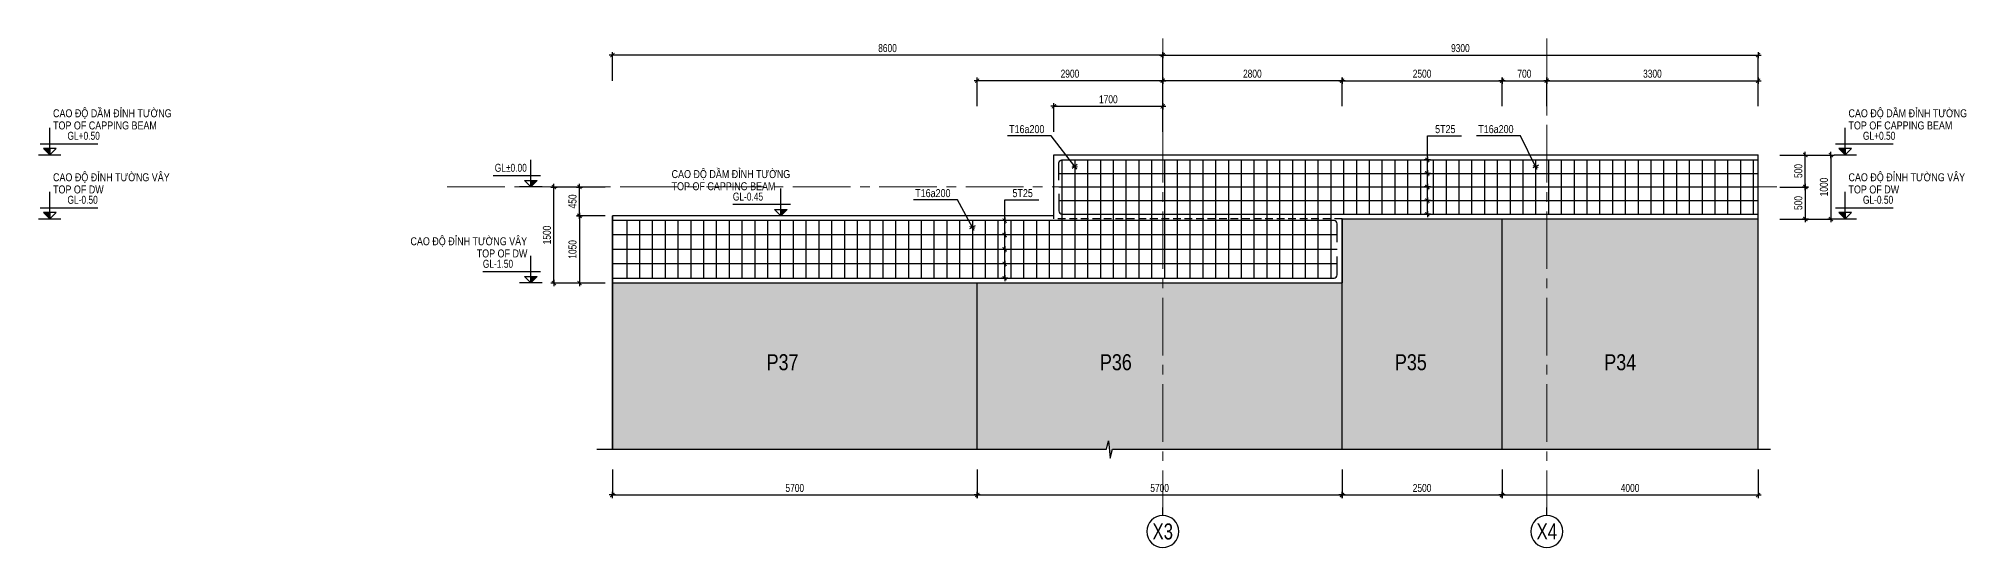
# Model space of a CAD drawing. Header units: millimetres. Extents: x 2611025 to 4139346, y -89870 to 101087.
# Drawn here: x 2819598 to 2849718, y -32640 to -24688 of the extents above; entities that cross this region are included whole.
import ezdxf
from ezdxf.enums import TextEntityAlignment as Align

# ---------------------------------------------------------------- set-up
doc = ezdxf.new("R2010")
doc.units = ezdxf.units.MM
doc.header["$LTSCALE"] = 1200
doc.header["$PDMODE"] = 35
for name, pattern in [('$$DASHED$$', [0.75, 0.5, -0.25]), ('CENTER2', [1.125, 0.75, -0.125, 0.125, -0.125]), ('HIDDEN', [0.375, 0.25, -0.125])]:
    doc.linetypes.add(name, pattern=pattern)
for name, color, linetype in [('CDC.01.AXIS', 160, 'CENTER2'), ('CDC.02.DIM', 1, 'Continuous'), ('CDC.04.HIDDEN', 8, 'HIDDEN'), ('CDC.05.STEEL', 4, 'Continuous'), ('CDC.06.TEXT', 2, 'Continuous'), ('CDC.10.HATCH', 251, 'Continuous'), ('CDC.11.NOTE', 8, 'Continuous'), ('S-BAO', 3, 'Continuous')]:
    doc.layers.add(name, color=color, linetype=linetype)
doc.layers.add('TEXTEN', color=3, linetype='Continuous', lineweight=13)
doc.layers.add('TEXTVN', color=2, linetype='Continuous', lineweight=20)
doc.styles.add('1', font='arial.ttf', dxfattribs={"width": 0.75})
doc.styles.add('Arial', font='arial.ttf', dxfattribs={"height": 480})
doc.styles.add('BIGTEXT', font='arial.ttf', dxfattribs={"width": 0.8})
doc.styles.add('DB_Arial', font='arial.ttf', dxfattribs={"width": 0.8})
doc.styles.add('SMTEXT', font='arial.ttf', dxfattribs={"width": 0.75})
doc.dimstyles.new('50X1', dxfattribs={"dimscale": 50, "dimtxt": 2.5, "dimasz": 0.008, "dimexe": 0, "dimexo": 0, "dimgap": 0.9, "dimtad": 1, "dimdec": 0, "dimzin": 13, "dimdsep": 46, "dimtxsty": '1', "dimblk1": 'CHEO', "dimblk2": 'CHEO', "dimsah": 1, "dimcen": 0, "dimclrd": 256, "dimclre": 256, "dimclrt": 3, "dimadec": 0, "dimazin": 0, "dimtfac": 1, "dimtdec": 0, "dimtix": 1, "dimtmove": 2, "dimatfit": 3, "dimldrblk": 'CHEO', "dimfxl": 8, "dimfxlon": 1, "dimtolj": 1, "dimtzin": 13, "dimarcsym": 0})

# ---------------------------------------------------------------- blocks, each defined once
blk = doc.blocks.new('tag_cd')
at = {"layer": 'CDC.10.HATCH'}
blk.add_hatch(color=256, dxfattribs=at).paths.add_polyline_path([(180, 240), (420, 0), (420, 240)])
at = {"layer": 'CDC.02.DIM'}
for points in [[(420, 240), (420, 0), (660, 240), (180, 240), (420, 0), (420, 1020)], [(0, 0), (840, 0)], [(60, 420), (2220, 420)]]:
    blk.add_lwpolyline(points, dxfattribs=at)
at = {"layer": 'CDC.06.TEXT', "ltscale": 0.5, "style": 'SMTEXT', "width": 0.75}
blk.add_attdef('CD', text='', height=300, dxfattribs=at).set_placement((2220, 570), align=Align.RIGHT)
blk = doc.blocks.new('_Axis name')
at = {"layer": 'CDC.02.DIM'}
blk.add_line((0, 2.5), (0, 0), dxfattribs=at)
blk.add_circle((0, 7.5), 5, dxfattribs=at)
at = {"layer": 'CDC.02.DIM', "style": 'BIGTEXT', "width": 0.75}
blk.add_attdef('.', text='', height=5, dxfattribs=at).set_placement((0, 7.5), align=Align.MIDDLE)
blk = doc.blocks.new('CHEO')
at = {"layer": 'CDC.02.DIM'}
for points in [[(-121, 0), (121, 0)], [(0, 121), (0, -121)]]:
    blk.add_lwpolyline(points, dxfattribs=at)
at = {"layer": 'CDC.02.DIM', "const_width": 40}
blk.add_lwpolyline([(80, 80), (-80, -81)], dxfattribs=at)
blk = doc.blocks.new('*D66')
at = {"layer": 'CDC.02.DIM', "lineweight": -2, "transparency": 16777216}
for p, q in [((2828450, -27008), (2828050, -27008)), ((2828050, -27457), (2828050, -27008)), ((2828450, -27458), (2828050, -27458))]:
    blk.add_line(p, q, dxfattribs=at)
at = {"layer": 'Defpoints', "color": 0, "transparency": 16777216}
for p in [(2828050, -27008), (2828563, -27008), (2828563, -27458)]:
    blk.add_point(p, dxfattribs=at)
at = {"layer": 'CDC.02.DIM', "lineweight": -2, "transparency": 16777216, "xscale": 0.4, "yscale": 0.4, "zscale": 0.4}
for p, rotation in [((2828050, -27008), 90), ((2828050, -27458), 270)]:
    blk.add_blockref('CHEO', p, dxfattribs=dict(at, rotation=rotation))
at = {"layer": 'CDC.02.DIM', "color": 3, "transparency": 16777216, "insert": (2827941, -27233), "char_height": 125, "attachment_point": 5, "rotation": 90, "style": '1'}
blk.add_mtext('\\A1;450', dxfattribs=at)
blk = doc.blocks.new('*D67')
at = {"layer": 'CDC.02.DIM', "lineweight": -2, "transparency": 16777216}
for p, q in [((2828450, -27458), (2828050, -27458)), ((2828050, -27458), (2828050, -28507)), ((2828450, -28508), (2828050, -28508))]:
    blk.add_line(p, q, dxfattribs=at)
at = {"layer": 'Defpoints', "color": 0, "transparency": 16777216}
for p in [(2828563, -27458), (2828050, -28508), (2828563, -28508)]:
    blk.add_point(p, dxfattribs=at)
at = {"layer": 'CDC.02.DIM', "lineweight": -2, "transparency": 16777216, "xscale": 0.4, "yscale": 0.4, "zscale": 0.4}
for p, rotation in [((2828050, -27458), 90), ((2828050, -28508), 270)]:
    blk.add_blockref('CHEO', p, dxfattribs=dict(at, rotation=rotation))
at = {"layer": 'CDC.02.DIM', "color": 3, "transparency": 16777216, "insert": (2827941, -27983), "char_height": 125, "attachment_point": 5, "rotation": 90, "style": '1'}
blk.add_mtext('\\A1;1050', dxfattribs=at)
blk = doc.blocks.new('*D68')
at = {"layer": 'CDC.02.DIM', "lineweight": -2, "transparency": 16777216}
for p, q in [((2828050, -27008), (2827650, -27008)), ((2827650, -28507), (2827650, -27008)), ((2828050, -28508), (2827650, -28508))]:
    blk.add_line(p, q, dxfattribs=at)
at = {"layer": 'Defpoints', "color": 0, "transparency": 16777216}
for p in [(2827650, -27008), (2828563, -27008), (2828563, -28508)]:
    blk.add_point(p, dxfattribs=at)
at = {"layer": 'CDC.02.DIM', "lineweight": -2, "transparency": 16777216, "xscale": 0.4, "yscale": 0.4, "zscale": 0.4}
for p, rotation in [((2827650, -27008), 90), ((2827650, -28508), 270)]:
    blk.add_blockref('CHEO', p, dxfattribs=dict(at, rotation=rotation))
at = {"layer": 'CDC.02.DIM', "color": 3, "transparency": 16777216, "insert": (2827541, -27758), "char_height": 125, "attachment_point": 5, "rotation": 90, "style": '1'}
blk.add_mtext('\\A1;1500', dxfattribs=at)
blk = doc.blocks.new('*D70')
at = {"layer": 'CDC.02.DIM', "lineweight": -2, "transparency": 16777216}
for p, q in [((2846801, -27008), (2847201, -27008)), ((2847201, -27008), (2847201, -27507)), ((2846801, -27508), (2847201, -27508))]:
    blk.add_line(p, q, dxfattribs=at)
at = {"layer": 'Defpoints', "color": 0, "transparency": 16777216}
for p in [(2846599, -27008), (2846599, -27508), (2847201, -27508)]:
    blk.add_point(p, dxfattribs=at)
at = {"layer": 'CDC.02.DIM', "lineweight": -2, "transparency": 16777216, "xscale": 0.4, "yscale": 0.4, "zscale": 0.4}
for p, rotation in [((2847201, -27008), 90), ((2847201, -27508), 270)]:
    blk.add_blockref('CHEO', p, dxfattribs=dict(at, rotation=rotation))
at = {"layer": 'CDC.02.DIM', "color": 3, "transparency": 16777216, "insert": (2847092, -27258), "char_height": 125, "attachment_point": 5, "rotation": 90, "style": '1'}
blk.add_mtext('\\A1;500', dxfattribs=at)
blk = doc.blocks.new('*D72')
at = {"layer": 'CDC.02.DIM', "lineweight": -2, "transparency": 16777216}
for p, q in [((2828563, -31420), (2828563, -31820)), ((2834263, -31420), (2834263, -31820)), ((2828563, -31820), (2834262, -31820))]:
    blk.add_line(p, q, dxfattribs=at)
at = {"layer": 'Defpoints', "color": 0, "transparency": 16777216}
for p in [(2828563, -31271), (2834263, -31271), (2834263, -31820)]:
    blk.add_point(p, dxfattribs=at)
at = {"layer": 'CDC.02.DIM', "lineweight": -2, "transparency": 16777216, "xscale": 0.4, "yscale": 0.4, "zscale": 0.4, "rotation": 180}
blk.add_blockref('CHEO', (2828563, -31820), dxfattribs=at)
at = {"layer": 'CDC.02.DIM', "lineweight": -2, "transparency": 16777216, "xscale": 0.4, "yscale": 0.4, "zscale": 0.4}
blk.add_blockref('CHEO', (2834263, -31820), dxfattribs=at)
at = {"layer": 'CDC.02.DIM', "color": 3, "transparency": 16777216, "insert": (2831413, -31711), "char_height": 125, "attachment_point": 5, "style": '1'}
blk.add_mtext('\\A1;5700', dxfattribs=at)
blk = doc.blocks.new('*D73')
at = {"layer": 'CDC.02.DIM', "lineweight": -2, "transparency": 16777216}
for p, q in [((2834263, -31420), (2834263, -31820)), ((2839963, -31420), (2839963, -31820)), ((2834263, -31820), (2839962, -31820))]:
    blk.add_line(p, q, dxfattribs=at)
at = {"layer": 'Defpoints', "color": 0, "transparency": 16777216}
for p in [(2834263, -31271), (2839963, -31271), (2839963, -31820)]:
    blk.add_point(p, dxfattribs=at)
at = {"layer": 'CDC.02.DIM', "lineweight": -2, "transparency": 16777216, "xscale": 0.4, "yscale": 0.4, "zscale": 0.4, "rotation": 180}
blk.add_blockref('CHEO', (2834263, -31820), dxfattribs=at)
at = {"layer": 'CDC.02.DIM', "lineweight": -2, "transparency": 16777216, "xscale": 0.4, "yscale": 0.4, "zscale": 0.4}
blk.add_blockref('CHEO', (2839963, -31820), dxfattribs=at)
at = {"layer": 'CDC.02.DIM', "color": 3, "transparency": 16777216, "insert": (2837113, -31711), "char_height": 125, "attachment_point": 5, "style": '1'}
blk.add_mtext('\\A1;5700', dxfattribs=at)
blk = doc.blocks.new('*D74')
at = {"layer": 'CDC.02.DIM', "lineweight": -2, "transparency": 16777216}
for p, q in [((2839963, -31420), (2839963, -31820)), ((2842463, -31420), (2842463, -31820)), ((2839963, -31820), (2842462, -31820))]:
    blk.add_line(p, q, dxfattribs=at)
at = {"layer": 'Defpoints', "color": 0, "transparency": 16777216}
for p in [(2839963, -31271), (2842463, -31271), (2842463, -31820)]:
    blk.add_point(p, dxfattribs=at)
at = {"layer": 'CDC.02.DIM', "lineweight": -2, "transparency": 16777216, "xscale": 0.4, "yscale": 0.4, "zscale": 0.4, "rotation": 180}
blk.add_blockref('CHEO', (2839963, -31820), dxfattribs=at)
at = {"layer": 'CDC.02.DIM', "lineweight": -2, "transparency": 16777216, "xscale": 0.4, "yscale": 0.4, "zscale": 0.4}
blk.add_blockref('CHEO', (2842463, -31820), dxfattribs=at)
at = {"layer": 'CDC.02.DIM', "color": 3, "transparency": 16777216, "insert": (2841213, -31711), "char_height": 125, "attachment_point": 5, "style": '1'}
blk.add_mtext('\\A1;2500', dxfattribs=at)
blk = doc.blocks.new('*D75')
at = {"layer": 'CDC.02.DIM', "lineweight": -2, "transparency": 16777216}
for p, q in [((2842463, -31420), (2842463, -31820)), ((2846463, -31420), (2846463, -31820)), ((2842463, -31820), (2846462, -31820))]:
    blk.add_line(p, q, dxfattribs=at)
at = {"layer": 'Defpoints', "color": 0, "transparency": 16777216}
for p in [(2842463, -31271), (2846463, -31271), (2846463, -31820)]:
    blk.add_point(p, dxfattribs=at)
at = {"layer": 'CDC.02.DIM', "lineweight": -2, "transparency": 16777216, "xscale": 0.4, "yscale": 0.4, "zscale": 0.4, "rotation": 180}
blk.add_blockref('CHEO', (2842463, -31820), dxfattribs=at)
at = {"layer": 'CDC.02.DIM', "lineweight": -2, "transparency": 16777216, "xscale": 0.4, "yscale": 0.4, "zscale": 0.4}
blk.add_blockref('CHEO', (2846463, -31820), dxfattribs=at)
at = {"layer": 'CDC.02.DIM', "color": 3, "transparency": 16777216, "insert": (2844463, -31711), "char_height": 125, "attachment_point": 5, "style": '1'}
blk.add_mtext('\\A1;4000', dxfattribs=at)
blk = doc.blocks.new('*D76')
at = {"layer": 'CDC.02.DIM', "lineweight": -2, "transparency": 16777216}
for p, q in [((2837162, -25747), (2837162, -25347)), ((2839962, -25347), (2837163, -25347)), ((2839963, -25747), (2839963, -25347))]:
    blk.add_line(p, q, dxfattribs=at)
at = {"layer": 'Defpoints', "color": 0, "transparency": 16777216}
for p in [(2837162, -25347), (2837162, -26508), (2839963, -26508)]:
    blk.add_point(p, dxfattribs=at)
at = {"layer": 'CDC.02.DIM', "lineweight": -2, "transparency": 16777216, "xscale": 0.4, "yscale": 0.4, "zscale": 0.4, "rotation": 180}
blk.add_blockref('CHEO', (2837162, -25347), dxfattribs=at)
at = {"layer": 'CDC.02.DIM', "lineweight": -2, "transparency": 16777216, "xscale": 0.4, "yscale": 0.4, "zscale": 0.4}
blk.add_blockref('CHEO', (2839963, -25347), dxfattribs=at)
at = {"layer": 'CDC.02.DIM', "color": 3, "transparency": 16777216, "insert": (2838562, -25238), "char_height": 125, "attachment_point": 5, "style": '1'}
blk.add_mtext('\\A1;2800', dxfattribs=at)
blk = doc.blocks.new('*D77')
at = {"layer": 'CDC.02.DIM', "lineweight": -2, "transparency": 16777216}
for p, q in [((2839963, -25747), (2839963, -25347)), ((2839963, -25347), (2842462, -25347)), ((2842463, -25747), (2842463, -25347))]:
    blk.add_line(p, q, dxfattribs=at)
at = {"layer": 'Defpoints', "color": 0, "transparency": 16777216}
for p in [(2842463, -25347), (2839963, -26508), (2842463, -26508)]:
    blk.add_point(p, dxfattribs=at)
at = {"layer": 'CDC.02.DIM', "lineweight": -2, "transparency": 16777216, "xscale": 0.4, "yscale": 0.4, "zscale": 0.4, "rotation": 180}
blk.add_blockref('CHEO', (2839963, -25347), dxfattribs=at)
at = {"layer": 'CDC.02.DIM', "lineweight": -2, "transparency": 16777216, "xscale": 0.4, "yscale": 0.4, "zscale": 0.4}
blk.add_blockref('CHEO', (2842463, -25347), dxfattribs=at)
at = {"layer": 'CDC.02.DIM', "color": 3, "transparency": 16777216, "insert": (2841213, -25238), "char_height": 125, "attachment_point": 5, "style": '1'}
blk.add_mtext('\\A1;2500', dxfattribs=at)
blk = doc.blocks.new('*D78')
at = {"layer": 'CDC.02.DIM', "lineweight": -2, "transparency": 16777216}
for p, q in [((2834263, -25747), (2834263, -25347)), ((2837162, -25347), (2834263, -25347)), ((2837162, -25747), (2837162, -25347))]:
    blk.add_line(p, q, dxfattribs=at)
at = {"layer": 'Defpoints', "color": 0, "transparency": 16777216}
for p in [(2834263, -25347), (2834263, -26508), (2837162, -26508)]:
    blk.add_point(p, dxfattribs=at)
at = {"layer": 'CDC.02.DIM', "lineweight": -2, "transparency": 16777216, "xscale": 0.4, "yscale": 0.4, "zscale": 0.4, "rotation": 180}
blk.add_blockref('CHEO', (2834263, -25347), dxfattribs=at)
at = {"layer": 'CDC.02.DIM', "lineweight": -2, "transparency": 16777216, "xscale": 0.4, "yscale": 0.4, "zscale": 0.4}
blk.add_blockref('CHEO', (2837162, -25347), dxfattribs=at)
at = {"layer": 'CDC.02.DIM', "color": 3, "transparency": 16777216, "insert": (2835712, -25238), "char_height": 125, "attachment_point": 5, "style": '1'}
blk.add_mtext('\\A1;2900', dxfattribs=at)
blk = doc.blocks.new('*D79')
at = {"layer": 'CDC.02.DIM', "lineweight": -2, "transparency": 16777216}
for p, q in [((2828563, -25347), (2828563, -24947)), ((2837162, -24947), (2828563, -24947)), ((2837162, -25347), (2837162, -24947))]:
    blk.add_line(p, q, dxfattribs=at)
at = {"layer": 'Defpoints', "color": 0, "transparency": 16777216}
for p in [(2828563, -24947), (2828563, -26508), (2837162, -26508)]:
    blk.add_point(p, dxfattribs=at)
at = {"layer": 'CDC.02.DIM', "lineweight": -2, "transparency": 16777216, "xscale": 0.4, "yscale": 0.4, "zscale": 0.4, "rotation": 180}
blk.add_blockref('CHEO', (2828563, -24947), dxfattribs=at)
at = {"layer": 'CDC.02.DIM', "lineweight": -2, "transparency": 16777216, "xscale": 0.4, "yscale": 0.4, "zscale": 0.4}
blk.add_blockref('CHEO', (2837162, -24947), dxfattribs=at)
at = {"layer": 'CDC.02.DIM', "color": 3, "transparency": 16777216, "insert": (2832862, -24838), "char_height": 125, "attachment_point": 5, "style": '1'}
blk.add_mtext('\\A1;8600', dxfattribs=at)
blk = doc.blocks.new('*D80')
at = {"layer": 'CDC.02.DIM', "lineweight": -2, "transparency": 16777216}
for p, q in [((2837162, -25347), (2837162, -24947)), ((2837163, -24947), (2846462, -24947)), ((2846463, -25347), (2846463, -24947))]:
    blk.add_line(p, q, dxfattribs=at)
at = {"layer": 'Defpoints', "color": 0, "transparency": 16777216}
for p in [(2846463, -24947), (2837162, -26508), (2846463, -26508)]:
    blk.add_point(p, dxfattribs=at)
at = {"layer": 'CDC.02.DIM', "lineweight": -2, "transparency": 16777216, "xscale": 0.4, "yscale": 0.4, "zscale": 0.4, "rotation": 180}
blk.add_blockref('CHEO', (2837162, -24947), dxfattribs=at)
at = {"layer": 'CDC.02.DIM', "lineweight": -2, "transparency": 16777216, "xscale": 0.4, "yscale": 0.4, "zscale": 0.4}
blk.add_blockref('CHEO', (2846463, -24947), dxfattribs=at)
at = {"layer": 'CDC.02.DIM', "color": 3, "transparency": 16777216, "insert": (2841812, -24838), "char_height": 125, "attachment_point": 5, "style": '1'}
blk.add_mtext('\\A1;9300', dxfattribs=at)
blk = doc.blocks.new('*D1657')
at = {"layer": 'CDC.02.DIM', "lineweight": -2, "transparency": 16777216}
for p, q in [((2842463, -25747), (2842463, -25347)), ((2842463, -25347), (2843162, -25347)), ((2843162, -25747), (2843162, -25347))]:
    blk.add_line(p, q, dxfattribs=at)
at = {"layer": 'Defpoints', "color": 0, "transparency": 16777216}
for p in [(2843162, -25347), (2842463, -26508), (2843162, -26508)]:
    blk.add_point(p, dxfattribs=at)
at = {"layer": 'CDC.02.DIM', "lineweight": -2, "transparency": 16777216, "xscale": 0.4, "yscale": 0.4, "zscale": 0.4, "rotation": 180}
blk.add_blockref('CHEO', (2842463, -25347), dxfattribs=at)
at = {"layer": 'CDC.02.DIM', "lineweight": -2, "transparency": 16777216, "xscale": 0.4, "yscale": 0.4, "zscale": 0.4}
blk.add_blockref('CHEO', (2843162, -25347), dxfattribs=at)
at = {"layer": 'CDC.02.DIM', "color": 3, "transparency": 16777216, "insert": (2842812, -25238), "char_height": 125, "attachment_point": 5, "style": '1'}
blk.add_mtext('\\A1;700', dxfattribs=at)
blk = doc.blocks.new('*D1658')
at = {"layer": 'CDC.02.DIM', "lineweight": -2, "transparency": 16777216}
for p, q in [((2843162, -25747), (2843162, -25347)), ((2843163, -25347), (2846462, -25347)), ((2846463, -25747), (2846463, -25347))]:
    blk.add_line(p, q, dxfattribs=at)
at = {"layer": 'Defpoints', "color": 0, "transparency": 16777216}
for p in [(2846463, -25347), (2843162, -26508), (2846463, -26508)]:
    blk.add_point(p, dxfattribs=at)
at = {"layer": 'CDC.02.DIM', "lineweight": -2, "transparency": 16777216, "xscale": 0.4, "yscale": 0.4, "zscale": 0.4, "rotation": 180}
blk.add_blockref('CHEO', (2843162, -25347), dxfattribs=at)
at = {"layer": 'CDC.02.DIM', "lineweight": -2, "transparency": 16777216, "xscale": 0.4, "yscale": 0.4, "zscale": 0.4}
blk.add_blockref('CHEO', (2846463, -25347), dxfattribs=at)
at = {"layer": 'CDC.02.DIM', "color": 3, "transparency": 16777216, "insert": (2844812, -25238), "char_height": 125, "attachment_point": 5, "style": '1'}
blk.add_mtext('\\A1;3300', dxfattribs=at)
blk = doc.blocks.new('*D1659')
at = {"layer": 'CDC.02.DIM', "lineweight": -2, "transparency": 16777216}
for p, q in [((2835462, -26147), (2835462, -25747)), ((2835463, -25747), (2837162, -25747)), ((2837162, -26147), (2837162, -25747))]:
    blk.add_line(p, q, dxfattribs=at)
at = {"layer": 'Defpoints', "color": 0, "transparency": 16777216}
for p in [(2837162, -25747), (2835462, -26508), (2837162, -26508)]:
    blk.add_point(p, dxfattribs=at)
at = {"layer": 'CDC.02.DIM', "lineweight": -2, "transparency": 16777216, "xscale": 0.4, "yscale": 0.4, "zscale": 0.4, "rotation": 180}
blk.add_blockref('CHEO', (2835462, -25747), dxfattribs=at)
at = {"layer": 'CDC.02.DIM', "lineweight": -2, "transparency": 16777216, "xscale": 0.4, "yscale": 0.4, "zscale": 0.4}
blk.add_blockref('CHEO', (2837162, -25747), dxfattribs=at)
at = {"layer": 'CDC.02.DIM', "color": 3, "transparency": 16777216, "insert": (2836312, -25638), "char_height": 125, "attachment_point": 5, "style": '1'}
blk.add_mtext('\\A1;1700', dxfattribs=at)
blk = doc.blocks.new('*D1969')
at = {"layer": 'CDC.02.DIM', "lineweight": -2, "transparency": 16777216}
for p, q in [((2846801, -26508), (2847201, -26508)), ((2847201, -27007), (2847201, -26508)), ((2846801, -27008), (2847201, -27008))]:
    blk.add_line(p, q, dxfattribs=at)
at = {"layer": 'Defpoints', "color": 0, "transparency": 16777216}
for p in [(2846463, -26508), (2847201, -26508), (2846599, -27008)]:
    blk.add_point(p, dxfattribs=at)
at = {"layer": 'CDC.02.DIM', "lineweight": -2, "transparency": 16777216, "xscale": 0.4, "yscale": 0.4, "zscale": 0.4}
for p, rotation in [((2847201, -26508), 90), ((2847201, -27008), 270)]:
    blk.add_blockref('CHEO', p, dxfattribs=dict(at, rotation=rotation))
at = {"layer": 'CDC.02.DIM', "color": 3, "transparency": 16777216, "insert": (2847092, -26758), "char_height": 125, "attachment_point": 5, "rotation": 90, "style": '1'}
blk.add_mtext('\\A1;500', dxfattribs=at)
blk = doc.blocks.new('*D1970')
at = {"layer": 'CDC.02.DIM', "lineweight": -2, "transparency": 16777216}
for p, q in [((2847201, -26508), (2847601, -26508)), ((2847601, -26508), (2847601, -27507)), ((2847201, -27508), (2847601, -27508))]:
    blk.add_line(p, q, dxfattribs=at)
at = {"layer": 'Defpoints', "color": 0, "transparency": 16777216}
for p in [(2846463, -26508), (2846463, -27508), (2847601, -27508)]:
    blk.add_point(p, dxfattribs=at)
at = {"layer": 'CDC.02.DIM', "lineweight": -2, "transparency": 16777216, "xscale": 0.4, "yscale": 0.4, "zscale": 0.4}
for p, rotation in [((2847601, -26508), 90), ((2847601, -27508), 270)]:
    blk.add_blockref('CHEO', p, dxfattribs=dict(at, rotation=rotation))
at = {"layer": 'CDC.02.DIM', "color": 3, "transparency": 16777216, "insert": (2847492, -27008), "char_height": 125, "attachment_point": 5, "rotation": 90, "style": '1'}
blk.add_mtext('\\A1;1000', dxfattribs=at)
blk = doc.blocks.new('*U1972')
at = {"layer": 'CDC.05.STEEL'}
blk.add_line((0, 925), (0, -925), dxfattribs=at)
blk = doc.blocks.new('*U1973')
at = {"layer": 'CDC.02.DIM', "color": 0, "linetype": 'ByBlock', "lineweight": -2, "transparency": 16777216}
for p in [(0, 0), (200, 0), (400, 0), (600, 0), (800, 0), (1000, 0), (1200, 0), (1400, 0), (1600, 0), (1800, 0), (2000, 0), (2200, 0), (2400, 0), (2600, 0), (2800, 0), (3000, 0), (3200, 0), (3400, 0), (3600, 0), (3800, 0), (4000, 0), (4200, 0)]:
    blk.add_blockref('*U1972', p, dxfattribs=at)
blk = doc.blocks.new('*U1974')
at = {"layer": 'CDC.05.STEEL'}
blk.add_line((0, 450), (0, -450), dxfattribs=at)
blk = doc.blocks.new('*U1976')
at = {"layer": 'CDC.02.DIM', "color": 0, "linetype": 'ByBlock', "lineweight": -2, "transparency": 16777216}
for p in [(-6800, 0), (-6600, 0), (-6400, 0), (-6200, 0), (-6000, 0), (-5800, 0), (-5600, 0), (-5400, 0), (-5200, 0), (-5000, 0), (-4800, 0), (-4600, 0), (-4400, 0), (-4200, 0), (-4000, 0), (-3800, 0), (-3600, 0), (-3400, 0), (-3200, 0), (-3000, 0), (-2800, 0), (-2600, 0), (-2400, 0), (-2200, 0), (-2000, 0), (-1800, 0), (-1600, 0), (-1400, 0), (-1200, 0), (-1000, 0), (-800, 0), (-600, 0), (-400, 0), (-200, 0), (0, 0)]:
    blk.add_blockref('*U1974', p, dxfattribs=at)
blk = doc.blocks.new('*U1977')
at = {"layer": 'CDC.05.STEEL'}
blk.add_line((0, 425), (0, -425), dxfattribs=at)
blk = doc.blocks.new('*U1979')
at = {"layer": 'CDC.02.DIM', "color": 0, "linetype": 'ByBlock', "lineweight": -2, "transparency": 16777216}
for p in [(0, 0), (200, 0), (400, 0), (600, 0), (800, 0), (1000, 0), (1200, 0), (1400, 0), (1600, 0), (1800, 0), (2000, 0), (2200, 0), (2400, 0), (2600, 0), (2800, 0), (3000, 0), (3200, 0), (3400, 0), (3600, 0), (3800, 0), (4000, 0), (4200, 0), (4400, 0), (4600, 0), (4800, 0), (5000, 0), (5200, 0), (5400, 0), (5600, 0), (5800, 0), (6000, 0), (6200, 0), (6400, 0), (6600, 0)]:
    blk.add_blockref('*U1977', p, dxfattribs=at)

msp = doc.modelspace()

# ---------------------------------------------------------------- hatches: boundary and pattern name
at = {"layer": 'CDC.10.HATCH', "lineweight": 5, "true_color": 0x939598}
msp.add_hatch(color=252, dxfattribs=at).paths.add_polyline_path([(2827389.6, -26907.5), (2827289.6, -27007.5), (2827289.6, -26907.5)])
h = msp.add_hatch(dxfattribs=at)
h.set_pattern_fill('AR-CONC', color=252)
h.paths.add_polyline_path([(2834262.6, -28507.5), (2828562.6, -28507.5), (2828562.6, -31106.1), (2834262.6, -31106.1)])
h.paths.add_polyline_path([(2834262.6, -28507.5), (2834262.6, -31106.1), (2836282, -31106.1), (2836314.6, -30973.4), (2836338.9, -31246.9), (2836376.5, -31106.1), (2839962.6, -31106.1), (2839962.6, -28507.5)])
h.paths.add_polyline_path([(2839962.6, -31106.1), (2842462.6, -31106.1), (2842462.6, -27507.5), (2839962.6, -27507.5), (2839962.6, -28507.5)])
h.paths.add_polyline_path([(2842462.6, -27507.5), (2842462.6, -31106.1), (2846462.6, -31106.1), (2846462.6, -27507.5)])
h.paths.add_polyline_path([(2830911.6, -29932.5), (2831506.4, -29932.5), (2831506.4, -29559.6), (2830911.6, -29559.6)], flags=24)
h.paths.add_polyline_path([(2836118.8, -29932.5), (2836713.5, -29932.5), (2836713.5, -29559.6), (2836118.8, -29559.6)], flags=24)
h.paths.add_polyline_path([(2840727.4, -29932.5), (2841322.2, -29932.5), (2841322.2, -29559.6), (2840727.4, -29559.6)], flags=24)
h.paths.add_polyline_path([(2843998.6, -29932.5), (2844593.4, -29932.5), (2844593.4, -29559.6), (2843998.6, -29559.6)], flags=24)

# ---------------------------------------------------------------- linework, layer by layer
msp.add_line((2828562.6, -31106.1), (2828562.6, -27457.5))
at = {"layer": 'CDC.01.AXIS', "color": 5, "lineweight": 9, "true_color": 0x0000ff}
for p, q in [((2837162.2, -24688.3), (2837162.2, -32014.7)), ((2843162.2, -24688.3), (2843162.2, -32014.7)), ((2825983.8, -27007.5), (2846756.5, -27007.5))]:
    msp.add_line(p, q, dxfattribs=at)
at = {"layer": 'CDC.02.DIM'}
for points in [[(2827289.6, -26907.5), (2827289.6, -27007.5), (2827189.6, -26907.5), (2827389.6, -26907.5), (2827289.6, -27007.5), (2827289.6, -26582.5)], [(2827439.6, -26832.5), (2826702.2, -26832.5)], [(2827464.6, -27007.5), (2827114.6, -27007.5)]]:
    msp.add_lwpolyline(points, dxfattribs=at)
at = {"layer": 'CDC.04.HIDDEN', "linetype": '$$DASHED$$', "ltscale": 0.2}
msp.add_lwpolyline([(2839962.6, -27507.5), (2835462.2, -27507.5), (2835462.2, -27457.5)], dxfattribs=at)
at = {"layer": 'CDC.05.STEEL'}
for p, q in [((2835537.2, -26795), (2846462.6, -26795)), ((2835537.2, -27007.5), (2846462.6, -27007.5)), ((2835537.2, -27220), (2846462.6, -27220)), ((2839887.6, -27757.5), (2828562.6, -27757.5)), ((2839887.6, -27982.5), (2828562.6, -27982.5)), ((2839887.6, -28207.5), (2828562.6, -28207.5))]:
    msp.add_line(p, q, dxfattribs=at)
for points in [[(2835537.2, -26901.3), (2835537.2, -26632.5, -0.4142136), (2835587.2, -26582.5), (2846462.6, -26582.5)], [(2835537.2, -27113.8), (2835537.2, -27382.5, 0.4142136), (2835587.2, -27432.5), (2846462.6, -27432.5)], [(2839887.6, -27870), (2839887.6, -27582.5, 0.4142136), (2839837.6, -27532.5), (2828562.6, -27532.5)], [(2828562.6, -28432.5), (2839837.6, -28432.5, 0.4142136), (2839887.6, -28382.5), (2839887.6, -28095)]]:
    msp.add_lwpolyline(points, format="xyb", dxfattribs=at)
at = {"layer": 'CDC.11.NOTE'}
msp.add_lwpolyline([(2828321.2, -31106.1), (2836282, -31106.1), (2836314.6, -30973.4), (2836338.9, -31246.9), (2836376.5, -31106.1), (2836376.5, -31106.1), (2846657.9, -31106.1)], dxfattribs=at)
at = {"layer": 'S-BAO'}
for p, q in [((2835462.2, -26507.5), (2846462.6, -26507.5)), ((2835462.2, -27457.5), (2835462.2, -26507.5)), ((2846462.6, -31106.1), (2846462.6, -26507.5)), ((2835462.2, -27457.5), (2828562.6, -27457.5)), ((2828562.6, -27457.5), (2828562.6, -31106.1)), ((2839962.6, -31106.1), (2839962.6, -27507.5)), ((2839962.6, -27507.5), (2846462.6, -27507.5)), ((2839962.6, -27507.5), (2839962.6, -28507.5)), ((2842462.6, -31106.1), (2842462.6, -27507.5)), ((2828562.6, -28507.5), (2839962.6, -28507.5)), ((2834262.6, -31106.1), (2834262.6, -28507.5))]:
    msp.add_line(p, q, dxfattribs=at)

# ---------------------------------------------------------------- block references
at = {"layer": 'CDC.02.DIM'}
ref = msp.add_blockref('tag_cd', (2819598.3, -26507.5), dxfattribs=dict(at, xscale=0.4166666666666667, yscale=0.4166666666666667, zscale=0.4166666666666667))
ref.add_attrib('CD', 'GL+0.50', dxfattribs={"layer": 'CDC.06.TEXT', "ltscale": 0.5, "height": 125, "style": 'SMTEXT', "width": 0.75}).set_placement((2820556.2, -26270), align=Align.RIGHT)
ref = msp.add_blockref('tag_cd', (2847649.4, -26507.5), dxfattribs=dict(at, xscale=0.4166666666666667, yscale=0.4166666666666667, zscale=0.4166666666666667))
ref.add_attrib('CD', 'GL+0.50', dxfattribs={"layer": 'CDC.06.TEXT', "ltscale": 0.5, "height": 125, "style": 'SMTEXT', "width": 0.75}).set_placement((2848607.2, -26270), align=Align.RIGHT)
for name, p in [('*U1973', (2835587.2, -27507.5)), ('*U1979', (2839787.2, -27007.5)), ('*U1976', (2835587.2, -27982.5))]:
    msp.add_blockref(name, p, dxfattribs=at)
at = {"layer": 'CDC.02.DIM', "xscale": 0.4166666666666667, "yscale": 0.4166666666666667, "zscale": 0.4166666666666667}
for p in [(2819598.3, -27507.5), (2847649.4, -27507.5)]:
    msp.add_blockref('tag_cd', p, dxfattribs=at).add_auto_attribs({'CD': 'GL-0.50'})
at = {"layer": 'CDC.02.DIM'}
ref = msp.add_blockref('tag_cd', (2831370.6, -27457.5), dxfattribs=dict(at, xscale=-0.4166666666666667, yscale=0.4166666666666667, zscale=0.4166666666666667))
ref.add_attrib('CD', 'GL-0.45', dxfattribs={"layer": 'CDC.06.TEXT', "ltscale": 0.5, "height": 125, "style": 'SMTEXT', "width": 0.75}).set_placement((2830918.9, -27220), align=Align.RIGHT)
ref = msp.add_blockref('tag_cd', (2827464.6, -28507.5), dxfattribs=dict(at, xscale=-0.4166666666666667, yscale=0.4166666666666667, zscale=0.4166666666666667))
ref.add_attrib('CD', 'GL-1.50', dxfattribs={"layer": 'CDC.06.TEXT', "ltscale": 0.5, "height": 125, "style": 'SMTEXT', "width": 0.75}).set_placement((2827012.8, -28270), align=Align.RIGHT)
ref = msp.add_blockref('_Axis name', (2837162.2, -32014.7), dxfattribs=dict(at, xscale=-50, yscale=50, zscale=50, rotation=180))
ref.add_attrib('.', 'X3', dxfattribs={"height": 250, "style": 'BIGTEXT', "width": 0.75}).set_placement((2837162.2, -32389.7), align=Align.MIDDLE)
ref = msp.add_blockref('_Axis name', (2843162.2, -32014.7), dxfattribs=dict(at, xscale=-50, yscale=50, zscale=50, rotation=180))
ref.add_attrib('.', 'X4', dxfattribs={"height": 250, "style": 'BIGTEXT', "width": 0.75}).set_placement((2843162.2, -32389.7), align=Align.MIDDLE)

# ---------------------------------------------------------------- texts
at = {"layer": 'CDC.06.TEXT', "style": 'Arial', "width": 0.8}
for s, p in [('P37', (2830973.8, -29870.3)), ('P36', (2836181, -29870.3)), ('P35', (2840789.6, -29870.3)), ('P34', (2844060.8, -29870.3))]:
    msp.add_text(s, height=250, dxfattribs=at).set_placement(p)
at = {"layer": 'CDC.06.TEXT', "ltscale": 0.5, "style": 'SMTEXT', "width": 0.75}
msp.add_attdef('GL±0.00', text='+0.000', height=125, dxfattribs=at).set_placement((2827227, -26770), align=Align.RIGHT)
at = {"layer": 'TEXTEN', "style": 'DB_Arial', "width": 0.8}
for s, p in [('T16a200', (2835313.3, -26165.8)), ('5T25', (2841735.7, -26165.8)), ('T16a200', (2842643, -26165.8)), ('T16a200', (2833846.3, -27165.8)), ('5T25', (2835132.3, -27165.8))]:
    msp.add_text(s, height=125, dxfattribs=at).set_placement(p, align=Align.RIGHT)
at = {"layer": 'TEXTVN', "style": 'DB_Arial', "width": 0.8}
for s, p in [('CAO ĐỘ DẦM ĐỈNH TƯỜNG', (2819824.4, -25918.3)), ('CAO ĐỘ DẦM ĐỈNH TƯỜNG', (2847875.5, -25918.3)), ('TOP OF CAPPING BEAM', (2819824.4, -26108.4)), ('TOP OF CAPPING BEAM', (2847875.5, -26108.4)), ('CAO ĐỘ ĐỈNH TƯỜNG VÂY', (2819824.4, -26918.3)), ('CAO ĐỘ DẦM ĐỈNH TƯỜNG', (2829488.9, -26868.3)), ('CAO ĐỘ ĐỈNH TƯỜNG VÂY', (2847875.5, -26918.3)), ('TOP OF DW', (2819824.4, -27108.4)), ('TOP OF CAPPING BEAM', (2829488.9, -27058.4)), ('TOP OF DW', (2847875.5, -27108.4)), ('CAO ĐỘ ĐỈNH TƯỜNG VÂY', (2825408.8, -27918.3)), ('TOP OF DW', (2826443.9, -28108.4))]:
    msp.add_text(s, height=125, dxfattribs=at).set_placement(p)

# ---------------------------------------------------------------- dimensions: what is measured, and where the dimension line sits
at = {"layer": 'CDC.02.DIM'}
for base, p1, p2, picture, middle in [((2828562.6, -24946.7), (2837162.2, -26507.5), (2828562.6, -26507.5), '*D79', (2832862.4, -24837.8)), ((2846462.6, -24946.7), (2837162.2, -26507.5), (2846462.6, -26507.5), '*D80', (2841812.4, -24837.8)), ((2834262.6, -25346.7), (2837162.2, -26507.5), (2834262.6, -26507.5), '*D78', (2835712.4, -25237.8)), ((2837162.2, -25346.7), (2839962.6, -26507.5), (2837162.2, -26507.5), '*D76', (2838562.4, -25237.8)), ((2842462.6, -25346.7), (2839962.6, -26507.5), (2842462.6, -26507.5), '*D77', (2841212.6, -25237.8)), ((2843162.2, -25346.7), (2842462.6, -26507.5), (2843162.2, -26507.5), '*D1657', (2842812.4, -25237.8)), ((2846462.6, -25346.7), (2843162.2, -26507.5), (2846462.6, -26507.5), '*D1658', (2844812.4, -25237.8)), ((2837162.2, -25746.7), (2835462.2, -26507.5), (2837162.2, -26507.5), '*D1659', (2836312.2, -25637.8)), ((2834262.6, -31819.8), (2828562.6, -31270.7), (2834262.6, -31270.7), '*D72', (2831412.6, -31710.9)), ((2839962.6, -31819.8), (2834262.6, -31270.7), (2839962.6, -31270.7), '*D73', (2837112.6, -31710.9)), ((2842462.6, -31819.8), (2839962.6, -31270.7), (2842462.6, -31270.7), '*D74', (2841212.6, -31710.9)), ((2846462.6, -31819.8), (2842462.6, -31270.7), (2846462.6, -31270.7), '*D75', (2844462.6, -31710.9))]:
    dim = msp.add_linear_dim(base=base, p1=p1, p2=p2, dimstyle='50X1', dxfattribs=at)
    dim.commit()
    dim.dimension.update_dxf_attribs({"geometry": picture, "text_midpoint": middle})
for base, p1, p2, picture, middle in [((2847201, -26507.5), (2846598.9, -27007.5), (2846462.6, -26507.5), '*D1969', (2847092.2, -26757.5)), ((2847601, -27507.5), (2846462.6, -26507.5), (2846462.6, -27507.5), '*D1970', (2847492.2, -27007.5)), ((2827650.1, -27007.5), (2828562.6, -28507.5), (2828562.6, -27007.5), '*D68', (2827541.3, -27757.5)), ((2828050.1, -27007.5), (2828562.6, -27457.5), (2828562.6, -27007.5), '*D66', (2827941.3, -27232.5)), ((2847201, -27507.5), (2846598.9, -27007.5), (2846598.9, -27507.5), '*D70', (2847092.2, -27257.5)), ((2828050.1, -28507.5), (2828562.6, -27457.5), (2828562.6, -28507.5), '*D67', (2827941.3, -27982.5))]:
    dim = msp.add_linear_dim(base=base, p1=p1, p2=p2, angle=90, dimstyle='50X1', dxfattribs=at)
    dim.commit()
    dim.dimension.update_dxf_attribs({"geometry": picture, "text_midpoint": middle})

# ---------------------------------------------------------------- leaders
for points in [[(2835787.2, -26688.1), (2835420.4, -26207.5), (2834735.4, -26207.5)], [(2841295.9, -27432.5), (2841295.9, -26207.5), (2841829.4, -26207.5)], [(2841295.9, -27220), (2841295.9, -26207.5), (2841829.4, -26207.5)], [(2841295.9, -27007.5), (2841295.9, -26207.5), (2841829.4, -26207.5)], [(2841295.9, -26795), (2841295.9, -26207.5), (2841829.4, -26207.5)], [(2841295.9, -26582.5), (2841295.9, -26207.5), (2841829.4, -26207.5)], [(2842987.2, -26688.1), (2842750.1, -26207.5), (2842065, -26207.5)], [(2834187.2, -27638.1), (2833953.4, -27207.5), (2833268.3, -27207.5)], [(2834692.5, -28432.5), (2834692.5, -27207.5), (2835226, -27207.5)], [(2834692.5, -28207.5), (2834692.5, -27207.5), (2835226, -27207.5)], [(2834692.5, -27982.5), (2834692.5, -27207.5), (2835226, -27207.5)], [(2834692.5, -27757.5), (2834692.5, -27207.5), (2835226, -27207.5)], [(2834692.5, -27532.5), (2834692.5, -27207.5), (2835226, -27207.5)]]:
    msp.add_leader(points, dimstyle='50X1', override={"dimgap": 0.9, "dimtad": 0}, dxfattribs=at)

doc.saveas('drawing.dxf')
